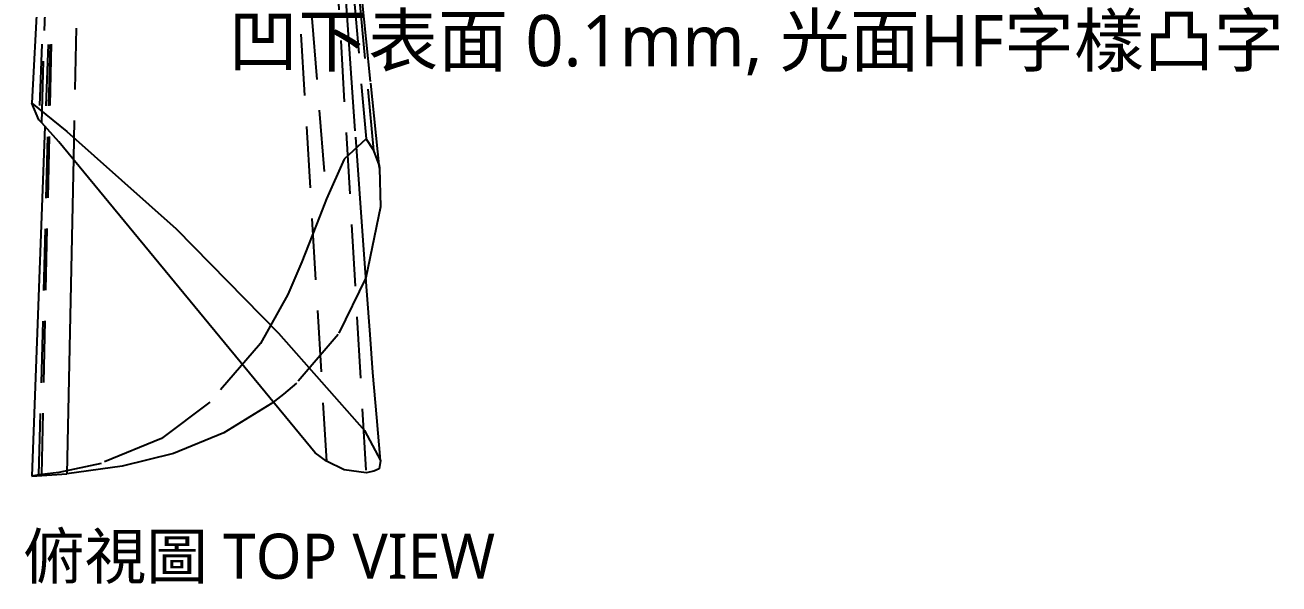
# Model space of a CAD drawing. Header units: metres. Extents: x -21 to 114, y 105 to 226.
# Drawn here: x 30.1 to 91.2, y 104.8 to 132 of the extents above; entities that cross this region are included whole.
import ezdxf

# ---------------------------------------------------------------- set-up
doc = ezdxf.new("R2010")
doc.units = ezdxf.units.M
doc.linetypes.add('DASHED', pattern=[4.5, 3, -1.5])
for name, color, linetype in [('DIM', 2, 'Continuous'), ('HIDDEN', 9, 'DASHED'), ('TEXT', 7, 'Continuous'), ('VISIBLE', 3, 'Continuous')]:
    doc.layers.add(name, color=color, linetype=linetype)
doc.styles.add('CHINESE', font='msjh.ttc')

msp = doc.modelspace()

# ---------------------------------------------------------------- linework, layer by layer
at = {"layer": 'HIDDEN'}
for p, q in [((31.574674151176367, 149.06090268983647), (30.76915531001033, 127.39162561570386)), ((30.906770630171263, 127.24166469055879), (31.58867806671751, 148.9532254211136)), ((44.95749857421203, 147.07194857839895), (46.71542700825792, 126.45097304415131)), ((47.09591129583987, 125.89517848138811), (45.11003881497922, 147.00884318620044)), ((42.99987412047311, 145.80326772171327), (44.78183982289632, 123.52723816852217)), ((32.7643411492449, 140.8533462317636), (32.45051073632097, 125.49879080559163)), ((30.769156537330872, 110.06533978306977), (31.57467432074217, 140.0525075317526)), ((30.906770661779582, 110.07998913621292), (31.588678076191293, 140.04486841097676)), ((31.550858981472892, 140.05672588168179), (31.066534839250625, 127.06436239466511)), ((43.001365492842794, 140.54258978724002), (44.782772846345914, 110.73067144915093)), ((44.95749857424693, 140.24162850322693), (46.71542699485204, 110.17108997298595)), ((46.71542700825766, 126.45097304413419), (45.64630729266695, 125.47048359750653)), ((47.09591129583987, 125.89517848138811), (46.71542700825766, 126.45097304413419)), ((45.64630729266695, 125.47048359750653), (44.78183982289692, 123.52723816850977)), ((47.350865122731996, 125.19135199782045), (47.09591129583987, 125.89517848138811)), ((47.350865122731996, 125.19135199782045), (47.37288905691434, 125.02499578158486)), ((44.78183982289692, 123.52723816850977), (44.44561810811981, 122.6610544441109)), ((44.44561810811981, 122.6610544441109), (43.59511146544056, 120.4596286678102)), ((43.59511146544056, 120.4596286678102), (42.91153602702023, 118.8586221537867)), ((46.70711884400192, 119.68059498561979), (45.36292461312367, 116.9177841674903)), ((42.91153602702023, 118.8586221537867), (41.57451017859381, 116.48153781062176)), ((45.36292461312367, 116.9177841674903), (43.31914282736596, 114.54335933240876)), ((41.57451017859381, 116.48153781062176), (39.09762306866298, 113.61115994436409)), ((43.31914282736596, 114.54335933240876), (42.69818037792578, 114.00377203558926)), ((42.69818037792578, 114.00377203558926), (42.116240292667115, 113.54723503158789)), ((39.09762306866298, 113.61115994436409), (36.744864584727104, 111.84014158570886)), ((36.744864584727104, 111.84014158570886), (33.802565916549774, 110.63008101277187)), ((33.802565916549774, 110.63008101277187), (31.73877701348645, 110.19022702947456)), ((30.769156537330872, 110.06533978306977), (30.43041634643704, 110.00000000000122)), ((30.906770661779582, 110.07998913621292), (30.769156537330872, 110.06533978306977)), ((31.73877701348645, 110.19022702947456), (30.906770661779582, 110.07998913621292))]:
    msp.add_line(p, q, dxfattribs=at)
at = {"layer": 'VISIBLE'}
for p, q in [((31.550855274246487, 149.60194908690113), (30.43040569586947, 128.20361422846042)), ((46.195011467165024, 126.84940638951338), (45.58541772093791, 135.63900959462703)), ((46.93517870292008, 129.24720611325276), (46.389761212774545, 134.62744519015666)), ((47.3729683004577, 125.02500407110284), (46.94309538429231, 129.1699633475882)), ((30.430405695868135, 128.2036142284688), (32.13642687509825, 126.81895759645619)), ((30.769155310015037, 127.3916256157056), (30.430405695868135, 128.2036142284688)), ((30.906770630171263, 127.24166469055879), (30.769155310015037, 127.3916256157056)), ((31.7387771195454, 126.30702721946236), (30.906770630171263, 127.24166469055879)), ((31.066534839250625, 127.06436239466511), (30.430416346443295, 110)), ((32.13642687509825, 126.81895759645619), (37.46840847076999, 122.07389196289914)), ((46.57535280785433, 121.49666469388139), (46.21674890628948, 126.53943190348623)), ((44.23968590770928, 111.1451486999863), (31.7387771195454, 126.30702721946236)), ((32.45051073632097, 125.49879080559163), (32.136303221457005, 110.12578518338664)), ((47.37288905691434, 125.02499578158486), (47.4199887568348, 123.14310977162914)), ((47.4199887568348, 123.14310977162914), (46.70711884400192, 119.68059498561979)), ((37.46840847076999, 122.07389196289914), (42.44991032718698, 116.97965935775359)), ((46.75340862078281, 119.0479759115842), (46.57535280785433, 121.49666469388139)), ((46.91125451809235, 116.91805938751358), (46.75340862078281, 119.0479759115842)), ((42.44991032718698, 116.97965935775359), (46.63979699116048, 112.24070373101061)), ((47.05476769847211, 115.06109652979015), (46.91125451809235, 116.91805938751358)), ((47.24172788933865, 112.8719736288601), (47.05476769847211, 115.06109652979015)), ((42.116240292667115, 113.54723503158789), (39.78552685044779, 112.11307282421583)), ((47.429861496562594, 110.7656982216746), (47.24172788933865, 112.8719736288601)), ((39.78552685044779, 112.11307282421583), (37.32607122040438, 111.11564503607917)), ((46.63979699116048, 112.24070373101061), (47.42968246863801, 110.76568196467748)), ((37.32607122040438, 111.11564503607917), (34.8288681649928, 110.49778688982448)), ((44.782772846345495, 110.73067144915095), (44.23968590770928, 111.1451486999863)), ((45.64630687080203, 110.31790963175227), (44.782772846345495, 110.73067144915095)), ((47.42968246863801, 110.76568196467748), (47.350868814221116, 110.36693230547726)), ((30.43041634643704, 110.00000000000122), (32.13630322145526, 110.12578518338776)), ((34.8288681649928, 110.49778688982448), (32.13630322145526, 110.12578518338776)), ((46.71542699485248, 110.17108997298601), (45.64630687080203, 110.31790963175227)), ((47.09591169438093, 110.24955511604463), (46.71542699485248, 110.17108997298601)), ((47.350868814221116, 110.36693230547726), (47.09591169438093, 110.24955511604463))]:
    msp.add_line(p, q, dxfattribs=at)

# ---------------------------------------------------------------- texts
at = {"layer": 'DIM', "color": 3, "style": 'CHINESE'}
msp.add_text('凹下表面 0.1mm, 光面HF字樣凸字', height=2.5, dxfattribs=at).set_placement((40, 130))
at = {"layer": 'TEXT', "style": 'CHINESE'}
msp.add_text('俯視圖 TOP VIEW', height=2.2, dxfattribs=at).set_placement((30, 105))

doc.saveas('drawing.dxf')
